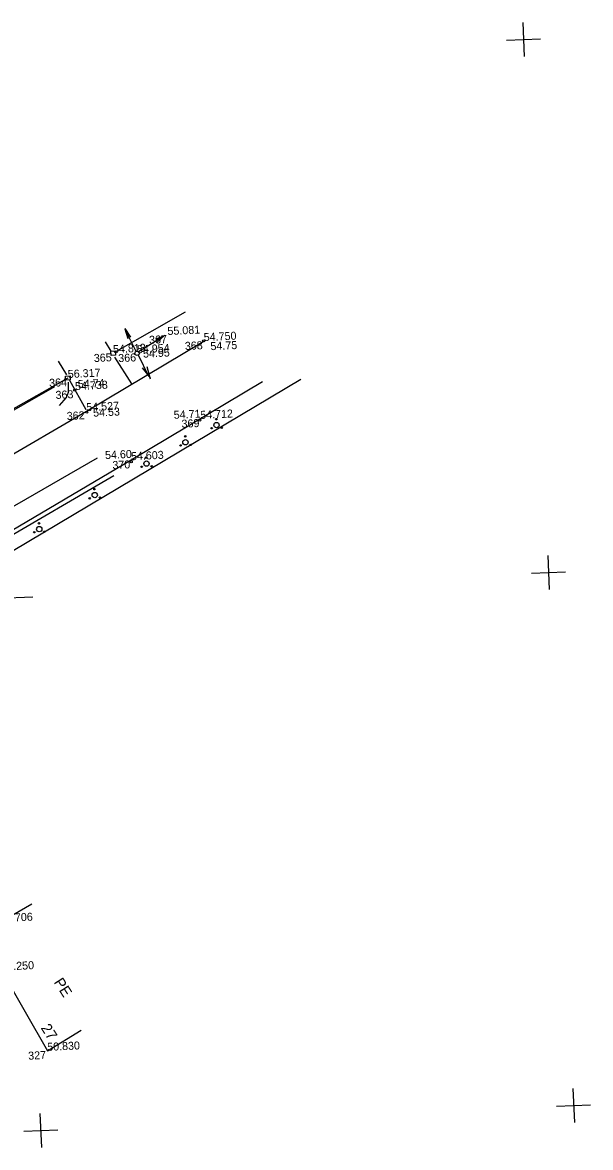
# Model space of a CAD drawing. Extents: x 641801 to 642265, y 6456380 to 6456844.
# Drawn here: x 641905.3 to 641958.6, y 6456734.1 to 6456839.5 of the extents above; entities that cross this region are included whole.
import ezdxf

# ---------------------------------------------------------------- set-up
doc = ezdxf.new("R2010")
doc.units = 0
for name, color, linetype in [('Level 1', 7, 'Continuous'), ('Level 10', 7, 'Continuous'), ('Level 15', 7, 'Continuous'), ('Level 17', 7, 'Continuous'), ('Level 28', 7, 'Continuous'), ('Level 3', 7, 'Continuous'), ('Level 30', 7, 'Continuous'), ('Level 42', 7, 'Continuous'), ('Level 58', 7, 'Continuous'), ('Level 59', 7, 'Continuous'), ('Level 62', 7, 'Continuous'), ('Level 63', 7, 'Continuous')]:
    doc.layers.add(name, color=color, linetype=linetype)

msp = doc.modelspace()

# ---------------------------------------------------------------- linework, layer by layer
at = {"layer": 'Level 1'}
for p, q in [((641914.92, 6456810.8), (641915.45, 6456809.97)), ((641916.01, 6456808.57), (641914.92, 6456810.75)), ((641914.92, 6456810.75), (641914.92, 6456810.75)), ((641914.92, 6456810.75), (641915.19, 6456809.87)), ((641916.18, 6456808.64), (641918.52, 6456810.08)), ((641917.82, 6456809.82), (641918.61, 6456810.12)), ((641918.65, 6456810.17), (641917.88, 6456809.46)), ((641918.61, 6456810.12), (641918.65, 6456810.17)), ((641913.64, 6456808.68), (641913.11, 6456809.55)), ((641913.93, 6456808.12), (641915.52, 6456805.61)), ((641916.15, 6456808.32), (641917.14, 6456806.32)), ((641909.46, 6456806.44), (641908.69, 6456807.74)), ((641916.52, 6456807.12), (641917.28, 6456806.18)), ((641916.96, 6456807.23), (641917.28, 6456806.09)), ((641909.63, 6456804.84), (641909.63, 6456805.77)), ((641909.71, 6456805.96), (641911.26, 6456803.22)), ((641909.43, 6456804.34), (641909.63, 6456804.84)), ((641908.79, 6456803.59), (641909.43, 6456804.34)), ((641903.22, 6456755.17), (641906.19, 6456756.9)), ((641903.35, 6456750.64), (641907.65, 6456743.12)), ((641907.65, 6456743.12), (641910.81, 6456745.05))]:
    msp.add_line(p, q, dxfattribs=at)
at = {"layer": 'Level 10'}
for centre, radius in [((641923.04, 6456801.45), 0.0707), ((641923.5, 6456801.75), 0.25), ((641923.48, 6456802.3), 0.0707), ((641923.99, 6456801.5), 0.0707), ((641920.59, 6456800.14), 0.25), ((641920.57, 6456800.69), 0.0707), ((641920.13, 6456799.84), 0.0707), ((641921.08, 6456799.89), 0.0707), ((641916.94, 6456798.14), 0.25), ((641916.91, 6456798.69), 0.0707), ((641916.48, 6456797.84), 0.0707), ((641917.43, 6456797.89), 0.0707), ((641912.09, 6456795.19), 0.25), ((641912.06, 6456795.74), 0.0707), ((641911.62, 6456794.89), 0.0707), ((641912.57, 6456794.94), 0.0707), ((641906.89, 6456792), 0.25), ((641906.86, 6456792.55), 0.0707), ((641906.42, 6456791.71), 0.0707), ((641907.37, 6456791.75), 0.0707)]:
    msp.add_circle(centre, radius, dxfattribs=at)
at = {"layer": 'Level 15'}
msp.add_line((641895.29, 6456788.84), (641912.34, 6456798.69), dxfattribs=at)
at = {"layer": 'Level 17'}
msp.add_line((641872.57, 6456772.91), (641913.89, 6456797.03), dxfattribs=at)
at = {"layer": 'Level 28'}
for p, q in [((641914.13, 6456808.66), (641920.6, 6456812.36)), ((641931.39, 6456806.03), (641873.84, 6456771.74)), ((641909.58, 6456806.15), (641891.72, 6456796.1))]:
    msp.add_line(p, q, dxfattribs=at)
at = {"layer": 'Level 3'}
for points in [[(641913.6, 6456808.67), (641914.03, 6456808.69), (641914.04, 6456808.3), (641913.62, 6456808.28)], [(641909.36, 6456806.34), (641909.78, 6456806.36), (641909.8, 6456805.97), (641909.38, 6456805.95)]]:
    msp.add_lwpolyline(points, close=True, dxfattribs=at)
for centre, radius in [((641922.3, 6456809.64), 0.102), ((641916.06, 6456808.47), 0.205), ((641910.21, 6456805.02), 0.102), ((641911.35, 6456802.96), 0.102), ((641921.94, 6456802.22), 0.102), ((641915.51, 6456798.32), 0.102)]:
    msp.add_circle(centre, radius, dxfattribs=at)
at = {"layer": 'Level 30'}
for p, q in [((641911.31, 6456803.05), (641922.32, 6456809.61)), ((641927.82, 6456805.79), (641915.5, 6456798.45)), ((641893.08, 6456792.44), (641911.31, 6456803.05)), ((641915.5, 6456798.45), (641888.73, 6456782.7))]:
    msp.add_line(p, q, dxfattribs=at)
at = {"layer": 'Level 42'}
msp.add_line((641908.33, 6456805.32), (641889.66, 6456794.67), dxfattribs=at)
at = {"layer": 'Level 58'}
for p, q in [((641952.2, 6456839.46), (641952.35, 6456836.28)), ((641950.68, 6456837.79), (641953.87, 6456837.94)), ((641954.54, 6456789.53), (641954.69, 6456786.35)), ((641953.03, 6456787.86), (641956.21, 6456788.01)), ((641903.09, 6456785.52), (641906.28, 6456785.67)), ((641956.89, 6456739.6), (641957.04, 6456736.41)), ((641906.95, 6456737.25), (641907.1, 6456734.07)), ((641955.37, 6456737.93), (641958.55, 6456738.08)), ((641905.44, 6456735.59), (641908.62, 6456735.74))]:
    msp.add_line(p, q, dxfattribs=at)

# ---------------------------------------------------------------- texts
for s, p in [('PE', (641908.22, 6456749.56)), ('27', (641907, 6456745.27))]:
    msp.add_text(s, height=1, rotation=302.6864, dxfattribs=at).set_placement(p)
at = {"layer": 'Level 59'}
for s, p in [('54.95', (641916.63, 6456808.06)), ('54.75', (641922.95, 6456808.76)), ('54.74', (641910.52, 6456805.21)), ('54.53', (641911.95, 6456802.53)), ('54.71', (641919.51, 6456802.33)), ('54.60', (641913.07, 6456798.56))]:
    msp.add_text(s, height=0.75, rotation=2.6864, dxfattribs=at).set_placement(p)
at = {"layer": 'Level 62'}
for s, p in [('367', (641917.2, 6456809.35)), ('368', (641920.55, 6456808.78)), ('365', (641912.02, 6456807.65)), ('366', (641914.31, 6456807.64)), ('364', (641907.83, 6456805.32)), ('363', (641908.43, 6456804.19)), ('362', (641909.48, 6456802.22)), ('369', (641920.24, 6456801.49)), ('370', (641913.76, 6456797.62)), ('327', (641905.87, 6456742.29))]:
    msp.add_text(s, height=0.75, rotation=2.6864, dxfattribs=at).set_placement(p)
at = {"layer": 'Level 63'}
for s, p in [('55.081', (641918.92, 6456810.18)), ('54.750', (641922.32, 6456809.61)), ('54.818', (641913.82, 6456808.48)), ('54.954', (641916.06, 6456808.47)), ('56.317', (641909.58, 6456806.15)), ('54.738', (641910.26, 6456805.02)), ('54.527', (641911.31, 6456803.05)), ('54.712', (641921.99, 6456802.32)), ('54.603', (641915.5, 6456798.45)), ('50.706', (641903.23, 6456755.18)), ('50.250', (641903.35, 6456750.64)), ('50.830', (641907.65, 6456743.12))]:
    msp.add_text(s, height=0.75, rotation=2.6864, dxfattribs=at).set_placement(p)

doc.saveas('drawing.dxf')
